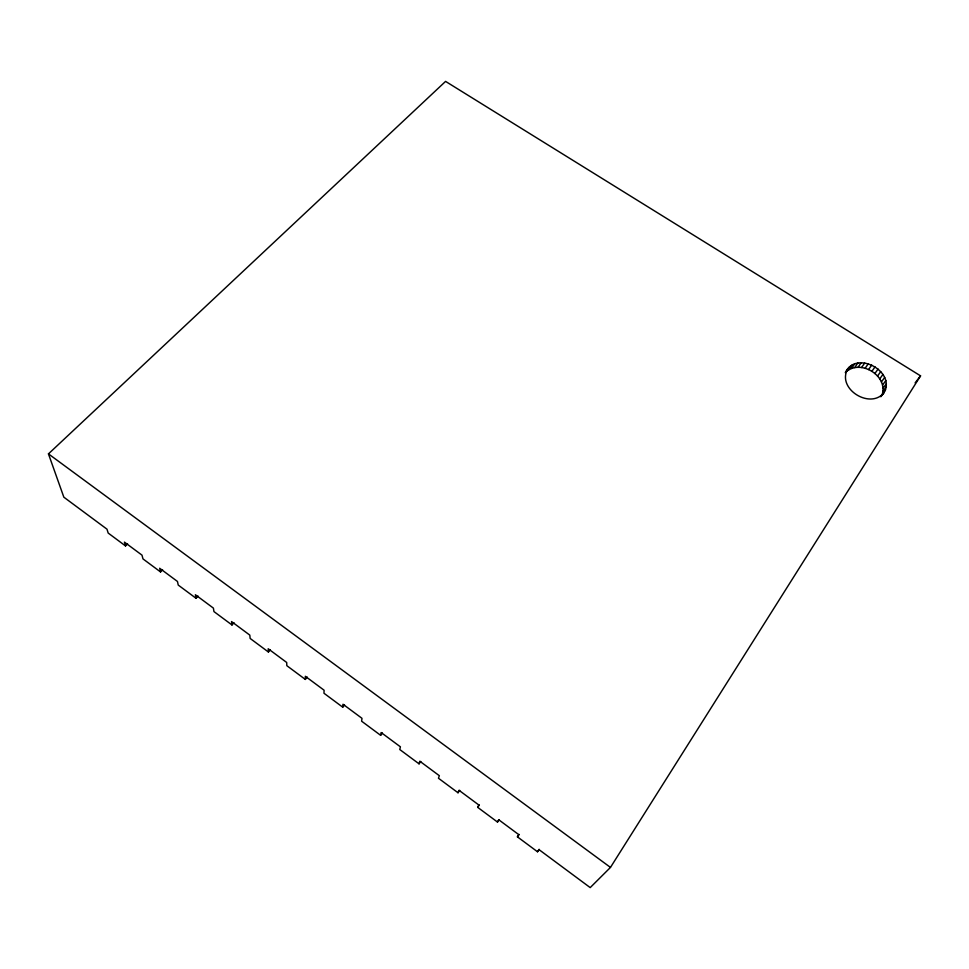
<?xml version="1.0" encoding="UTF-8"?>
<svg xmlns="http://www.w3.org/2000/svg" width="969" height="969" viewBox="0 0 969 969"><rect width="100%" height="100%" fill="white"/><g stroke="black" fill="none" stroke-linecap="round" stroke-linejoin="round"><path stroke-width="1.45" d="M233.977 622.74L231.991 624.969L231.543 621.565L249.808 635.119L250.147 638.45L268.425 652.016L268.195 648.758L286.703 662.481L286.812 665.667L305.332 679.414L305.344 676.301L324.094 690.219L323.973 693.247L342.735 707.176L344.528 704.947M882.686 394.48C898.808 373.368 856.62 348.731 845.283 372.629M885.618 389.671L882.359 394.056C887.556 375.56 860.86 359.354 846.421 371.527L849.462 367.045M342.735 707.176L342.978 704.233L361.994 718.332L361.619 721.202L380.635 735.314L382.404 733.036M380.635 735.314L381.132 732.528L400.403 746.82L399.785 749.534L419.056 763.838L420.8 761.513M419.056 763.838L419.795 761.21L439.332 775.697L438.46 778.24L458.01 792.751L459.718 790.377M458.01 792.751L459.003 790.292L478.807 804.973L477.681 807.347L497.485 822.051L499.156 819.629M847.56 369.274C836.695 389.163 870.913 410.069 884.322 392.288M497.485 822.051L498.744 819.762L518.815 834.66L517.422 836.853L537.504 851.763L539.043 849.656L590.206 887.604L610.47 867.412L920.55 375.851L445.583 81.396L48.45 453.88L63.845 497.182L106.978 529.171L108.177 533.059L125.522 545.935L127.581 543.827M537.504 851.763L539.152 849.292M848.796 369.734L851.848 365.24M517.422 836.853L519.093 834.418M851.581 368.39L854.646 363.896M854.706 367.566L857.783 363.072M858.074 367.275L861.162 362.781M861.574 367.53L864.687 363.036M865.111 368.305L868.236 363.811M868.563 369.589L871.725 365.107M477.681 807.347L479.364 804.948M871.858 371.345L875.031 366.876M874.874 373.525L878.059 369.068M877.526 376.057L880.736 371.611M879.743 378.867L882.965 374.434M881.439 381.883L884.685 377.45M882.589 384.996L885.836 380.575M883.122 388.133L886.381 383.724M883.05 391.185L886.308 386.788M880.833 396.757L882.456 394.565M915.124 382.864L920.55 375.851M305.332 679.414L307.258 677.089M268.425 652.016L270.375 649.739M162.586 569.796L160.551 571.94L159.667 568.258L177.46 581.461L178.235 585.07L196.041 598.285L198.051 596.092M48.45 453.88L610.47 867.412M160.551 571.94L142.976 558.895L141.995 555.14L124.432 542.119L125.522 545.935M231.991 624.969L213.955 611.584L213.398 608.108L195.375 594.736L196.041 598.285"/></g></svg>
